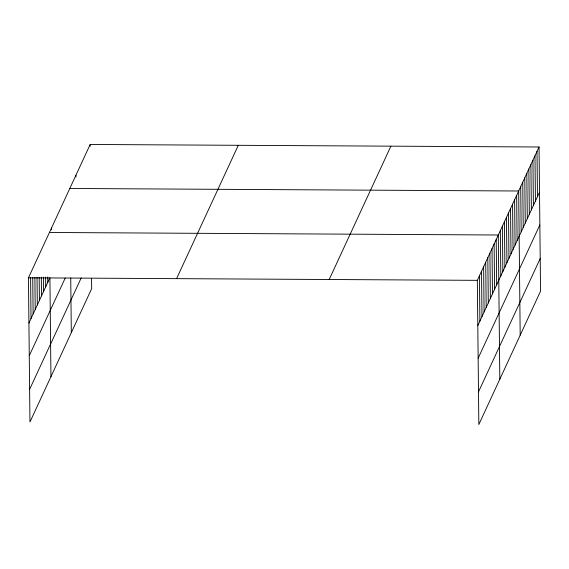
<?xml version="1.0" encoding="UTF-8"?>
<svg xmlns="http://www.w3.org/2000/svg" width="569" height="569" viewBox="0 0 569 569"><rect width="100%" height="100%" fill="white"/><g stroke="black" fill="none" stroke-linecap="round" stroke-linejoin="round"><path stroke-width="0.85" d="M91.566 278.355L91.673 288.661L29.958 422.006L28.45 277.814L90.165 144.469L539.042 146.994L540.55 291.186L478.835 424.531L477.327 280.339L539.042 146.994M28.927 323.092L49.908 277.757L50.947 376.671M29.268 355.732L65.186 278.127M29.616 389.367L81.154 278.021M176.582 278.646L238.297 145.301M329.195 279.507L390.91 146.162M477.796 325.617L539.512 192.272M478.138 358.257L539.853 224.911M478.493 391.885L540.209 258.546M69.802 188.474L518.672 190.999L520.187 335.191M49.432 232.479L498.309 235.004L499.817 379.189M28.45 277.814L477.327 280.339M537.001 151.397L537.477 196.675M534.967 155.792L535.443 201.07M532.933 160.195L533.402 205.473M530.891 164.597L531.368 209.876M528.857 168.993L529.334 214.271M526.823 173.396L527.292 218.674M524.782 177.798L525.258 223.076M522.747 182.194L523.224 227.472M520.713 186.596L521.183 231.875M516.638 195.395L517.114 240.673M514.604 199.797L515.073 245.075M512.562 204.2L513.039 249.478M510.528 208.603L511.005 253.881M508.494 212.998L508.963 258.276M506.453 217.401L506.929 262.679M504.419 221.803L504.895 267.081M502.384 226.199L502.854 271.477M500.343 230.601L500.82 275.88M496.211 239.535L496.68 284.813M494.112 244.065L494.582 289.344M492.014 248.603L492.484 293.881M489.916 253.134L490.386 298.412M487.818 257.672L488.287 302.95M485.72 262.202L486.189 307.48M483.622 266.74L484.091 312.018M481.523 271.271L481.993 316.549M479.425 275.801L479.895 321.08M90.165 144.469L90.187 146.247M75.912 175.273L75.926 177.051M70.734 277.9L71.31 332.666M51.473 228.077L51.487 229.855M47.753 276.961L47.81 282.288M45.605 277.06L45.712 286.826M43.464 277.153L43.614 291.356M41.317 277.245L41.516 295.894M39.176 277.345L39.417 300.425M37.028 277.437L37.319 304.956M34.887 277.53L35.221 309.493M32.739 277.629L33.123 314.024M30.598 277.722L31.025 318.562"/></g></svg>
